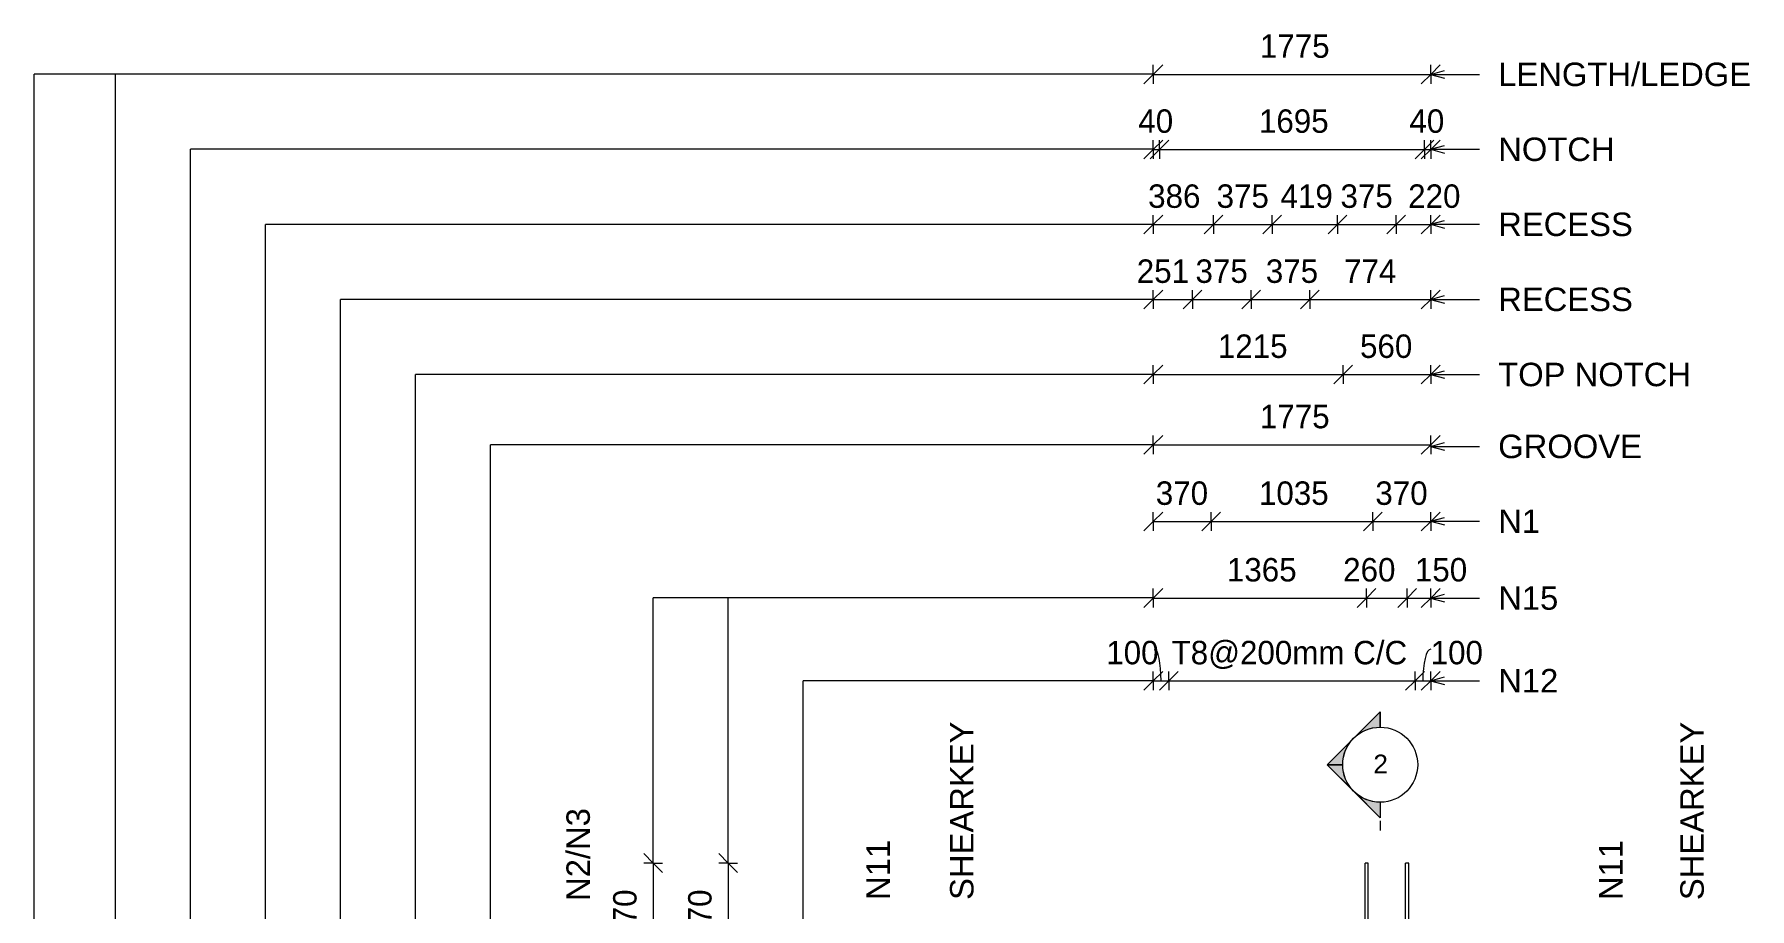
# Model space of a CAD drawing. Header units: millimetres. Extents: x -13510 to 6621, y -2503 to 13671.
# Drawn here: x -13252 to -2274, y 8078 to 13671 of the extents above; entities that cross this region are included whole.
import ezdxf

# ---------------------------------------------------------------- set-up
doc = ezdxf.new("R2010")
doc.units = ezdxf.units.MM
for name, color, linetype, lineweight in [('A-ANNO-DIMS', 211, 'Continuous', 9), ('A-ANNO-DIMS-60', 211, 'Continuous', 9), ('A-DETL-MBND', 5, 'Continuous', 18), ('A-DETL-THIN', 151, 'Continuous', 18), ('G-ANNO-SYMB', 111, 'Continuous', 9), ('G-ANNO-TEXT', 231, 'Continuous', 9), ('S-RBAR', 171, 'Continuous', 18)]:
    doc.layers.add(name, color=color, linetype=linetype, lineweight=lineweight)
doc.styles.add('Arial', font='arial.ttf', dxfattribs={"height": 120})
doc.styles.add('Arial_1', font='arial.ttf', dxfattribs={"height": 150})
doc.styles.add('Nirmala UI Semilight', font='NirmalaS.ttf', dxfattribs={"height": 150})
doc.dimstyles.new('Arrow_Filled_-_2_5_NI_UI', dxfattribs={"dimscale": 304.8, "dimtxt": 157.104592, "dimasz": 0.393701, "dimexe": 0.19685, "dimexo": 0.0625, "dimgap": 0.19685, "dimtad": 1, "dimdec": 4, "dimzin": 0, "dimdsep": 46, "dimtxsty": 'Nirmala UI Semilight', "dimblk1": 'OBLIQUE', "dimblk2": 'OBLIQUE', "dimsah": 1, "dimcen": 0.09, "dimazin": 0, "dimtfac": 1, "dimtdec": 4, "dimtix": 1, "dimtmove": 0, "dimatfit": 3, "dimfxl": 0.19685, "dimfxlon": 1, "dimtvp": 1, "dimtolj": 1, "dimtzin": 0, "dimarcsym": 2})
doc.dimstyles.new('Arrow_Filled_-_2_5_NI_UI_1', dxfattribs={"dimscale": 304.8, "dimtxt": 157.104592, "dimasz": 0.393701, "dimexe": 0.19685, "dimexo": 0.0625, "dimgap": 0.19685, "dimtad": 1, "dimdec": 4, "dimzin": 0, "dimdsep": 46, "dimtxsty": 'Nirmala UI Semilight', "dimblk1": 'OBLIQUE', "dimblk2": 'OBLIQUE', "dimsah": 1, "dimcen": 0.09, "dimazin": 0, "dimtfac": 1, "dimtdec": 4, "dimtix": 1, "dimtmove": 2, "dimatfit": 3, "dimfxl": 0.19685, "dimfxlon": 1, "dimtvp": 1, "dimtolj": 1, "dimtzin": 0, "dimarcsym": 2})
doc.dimstyles.new('Arrow_Filled_-_2_5_NI_UI_2', dxfattribs={"dimscale": 304.8, "dimtxt": 157.104592, "dimasz": 0.393701, "dimexe": 0.19685, "dimexo": 0.0625, "dimgap": 0.19685, "dimtad": 1, "dimdec": 4, "dimzin": 0, "dimdsep": 46, "dimtxsty": 'Nirmala UI Semilight', "dimblk1": 'OBLIQUE', "dimblk2": 'OBLIQUE', "dimsah": 1, "dimcen": 0.09, "dimazin": 0, "dimtfac": 1, "dimtdec": 4, "dimtix": 1, "dimtmove": 1, "dimatfit": 3, "dimfxl": 0.19685, "dimfxlon": 1, "dimtvp": 1, "dimtolj": 1, "dimtzin": 0, "dimarcsym": 2})

# ---------------------------------------------------------------- blocks, each defined once
blk = doc.blocks.new('Detail View - M_Section Head - Filled SHOP DWG-1002450-Elevation Front')
at = {"layer": 'G-ANNO-SYMB'}
h = blk.add_hatch(color=256, dxfattribs=at)
edge = h.paths.add_edge_path()
edge.add_line((-4206, -414), (-4106, -414))
edge.add_arc((-3866, -414), 240, 180, 225)
edge.add_line((-4036, -583), (-4206, -414))
h = blk.add_hatch(color=256, dxfattribs=at)
edge = h.paths.add_edge_path()
edge.add_line((-3527, -414), (-3696, -583))
edge.add_arc((-3866, -414), 240, 315, 360)
edge.add_line((-3626, -414), (-3527, -414))
h = blk.add_hatch(color=256, dxfattribs=at)
edge = h.paths.add_edge_path()
edge.add_line((-3866, -753), (-4036, -583))
edge.add_arc((-3866, -414), 240, 225, 270)
edge.add_line((-3866, -654), (-3866, -753))
h = blk.add_hatch(color=256, dxfattribs=at)
edge = h.paths.add_edge_path()
edge.add_line((-3866, -753), (-3866, -654))
edge.add_arc((-3866, -414), 240, 270, 315)
edge.add_line((-3696, -583), (-3866, -753))
for p, q in [((-3866, -753), (-4206, -414)), ((-4106, -414), (-4206, -414)), ((-4206, -414), (-4036, -583)), ((-4106, -414), (-4206, -414)), ((-3866, -753), (-3527, -414)), ((-3696, -583), (-3527, -414)), ((-3626, -414), (-3527, -414)), ((-3527, -414), (-3626, -414)), ((-4036, -583), (-3866, -753)), ((-3866, -753), (-3696, -583)), ((-3866, -654), (-3866, -753)), ((-3866, -753), (-3866, -654))]:
    blk.add_line(p, q, dxfattribs=at)
for start, end in [(360, 180), (180, 360), (180, 225), (315, 0), (225, 270), (270, 315)]:
    blk.add_arc((-3866, -414), 240, start, end, dxfattribs=at)
blk = doc.blocks.new('DIMBLOCK1-Elevation Front')
at = {"layer": 'A-ANNO-DIMS-60'}
for p, q in [((-6091, 11495), (-6031, 11555)), ((-6091, 11495), (-6091, 11555)), ((-4876, 11495), (-4816, 11555)), ((-4876, 11495), (-4876, 11555)), ((-6091, 11495), (-6151, 11435)), ((-6091, 11495), (-4876, 11495)), ((-6091, 11495), (-6091, 11435)), ((-4876, 11495), (-4936, 11435)), ((-4876, 11495), (-4876, 11435))]:
    blk.add_line(p, q, dxfattribs=at)
at = {"layer": 'A-ANNO-DIMS-60', "color": 0, "insert": (-5678, 11751), "char_height": 150, "width": 466.17, "attachment_point": 1, "line_spacing_factor": 1.142579, "style": 'Nirmala UI Semilight'}
blk.add_mtext('1215', dxfattribs=at)
blk = doc.blocks.new('_Oblique')
at = {"color": 0, "linetype": 'ByBlock', "lineweight": -2}
blk.add_line((-0.5, -0.5), (0.5, 0.5), dxfattribs=at)
blk = doc.blocks.new('DIMBLOCK2-Elevation Front')
at = {"layer": 'A-ANNO-DIMS-60'}
for p, q in [((-4876, 11495), (-4816, 11555)), ((-4876, 11495), (-4876, 11555)), ((-4316, 11495), (-4256, 11555)), ((-4316, 11495), (-4316, 11555)), ((-4876, 11495), (-4936, 11435)), ((-4876, 11495), (-4316, 11495)), ((-4876, 11495), (-4876, 11435)), ((-4316, 11495), (-4376, 11435)), ((-4316, 11495), (-4316, 11435))]:
    blk.add_line(p, q, dxfattribs=at)
at = {"layer": 'A-ANNO-DIMS-60', "color": 0, "insert": (-4768, 11751), "char_height": 150, "width": 411.33, "attachment_point": 1, "line_spacing_factor": 1.142579, "style": 'Nirmala UI Semilight'}
blk.add_mtext('560', dxfattribs=at)
blk = doc.blocks.new('DIMBLOCK8-Elevation Front')
at = {"layer": 'A-ANNO-DIMS-60'}
for p, q in [((-6091, 13415), (-6151, 13355)), ((-6091, 13415), (-6031, 13475)), ((-6091, 13415), (-6091, 13475)), ((-6091, 13415), (-4316, 13415)), ((-6091, 13415), (-6091, 13355)), ((-4316, 13415), (-4376, 13355)), ((-4316, 13415), (-4256, 13475)), ((-4316, 13415), (-4316, 13475)), ((-4316, 13415), (-4316, 13355))]:
    blk.add_line(p, q, dxfattribs=at)
at = {"layer": 'A-ANNO-DIMS-60', "color": 0, "insert": (-5409, 13671), "char_height": 150, "width": 493.59, "attachment_point": 1, "line_spacing_factor": 1.142579, "style": 'Nirmala UI Semilight'}
blk.add_mtext('1775', dxfattribs=at)
blk = doc.blocks.new('DIMBLOCK9-Elevation Front')
at = {"layer": 'A-ANNO-DIMS-60'}
for p, q in [((-6091, 12935), (-6031, 12995)), ((-6091, 12935), (-6091, 12995)), ((-6051, 12935), (-5991, 12995)), ((-6051, 12935), (-6051, 12995)), ((-6091, 12935), (-6151, 12875)), ((-6051, 12935), (-6111, 12875)), ((-6091, 12935), (-6051, 12935)), ((-6091, 12935), (-6091, 12875)), ((-6051, 12935), (-6051, 12875))]:
    blk.add_line(p, q, dxfattribs=at)
at = {"layer": 'A-ANNO-DIMS-60', "color": 0, "insert": (-6187, 13191), "char_height": 150, "width": 277.65, "attachment_point": 1, "line_spacing_factor": 1.142579, "style": 'Nirmala UI Semilight'}
blk.add_mtext('40', dxfattribs=at)
blk = doc.blocks.new('DIMBLOCK10-Elevation Front')
at = {"layer": 'A-ANNO-DIMS-60'}
for p, q in [((-6051, 12935), (-5991, 12995)), ((-6051, 12935), (-6051, 12995)), ((-4356, 12935), (-4296, 12995)), ((-4356, 12935), (-4356, 12995)), ((-6051, 12935), (-6111, 12875)), ((-6051, 12935), (-4356, 12935)), ((-6051, 12935), (-6051, 12875)), ((-4356, 12935), (-4416, 12875)), ((-4356, 12935), (-4356, 12875))]:
    blk.add_line(p, q, dxfattribs=at)
at = {"layer": 'A-ANNO-DIMS-60', "color": 0, "insert": (-5415, 13191), "char_height": 150, "width": 507.31, "attachment_point": 1, "line_spacing_factor": 1.142579, "style": 'Nirmala UI Semilight'}
blk.add_mtext('1695', dxfattribs=at)
blk = doc.blocks.new('DIMBLOCK11-Elevation Front')
at = {"layer": 'A-ANNO-DIMS-60'}
for p, q in [((-4356, 12935), (-4296, 12995)), ((-4356, 12935), (-4356, 12995)), ((-4316, 12935), (-4256, 12995)), ((-4316, 12935), (-4316, 12995)), ((-4356, 12935), (-4416, 12875)), ((-4316, 12935), (-4376, 12875)), ((-4356, 12935), (-4316, 12935)), ((-4356, 12935), (-4356, 12875)), ((-4316, 12935), (-4316, 12875))]:
    blk.add_line(p, q, dxfattribs=at)
at = {"layer": 'A-ANNO-DIMS-60', "color": 0, "insert": (-4452, 13191), "char_height": 150, "width": 277.65, "attachment_point": 1, "line_spacing_factor": 1.142579, "style": 'Nirmala UI Semilight'}
blk.add_mtext('40', dxfattribs=at)
blk = doc.blocks.new('DIMBLOCK15-Elevation Front')
at = {"layer": 'A-ANNO-DIMS-60'}
for p, q in [((-6091, 10555), (-6151, 10495)), ((-6091, 10555), (-6031, 10615)), ((-6091, 10555), (-6091, 10615)), ((-6091, 10555), (-5721, 10555)), ((-6091, 10555), (-6091, 10495)), ((-5721, 10555), (-5781, 10495)), ((-5721, 10555), (-5661, 10615)), ((-5721, 10555), (-5721, 10615)), ((-5721, 10555), (-5721, 10495))]:
    blk.add_line(p, q, dxfattribs=at)
at = {"layer": 'A-ANNO-DIMS-60', "color": 0, "insert": (-6075, 10811), "char_height": 150, "width": 404.47, "attachment_point": 1, "line_spacing_factor": 1.142579, "style": 'Nirmala UI Semilight'}
blk.add_mtext('370', dxfattribs=at)
blk = doc.blocks.new('DIMBLOCK16-Elevation Front')
at = {"layer": 'A-ANNO-DIMS-60'}
for p, q in [((-5721, 10555), (-5781, 10495)), ((-5721, 10555), (-5661, 10615)), ((-5721, 10555), (-5721, 10615)), ((-5721, 10555), (-4686, 10555)), ((-5721, 10555), (-5721, 10495)), ((-4686, 10555), (-4746, 10495)), ((-4686, 10555), (-4626, 10615)), ((-4686, 10555), (-4686, 10615)), ((-4686, 10555), (-4686, 10495))]:
    blk.add_line(p, q, dxfattribs=at)
at = {"layer": 'A-ANNO-DIMS-60', "color": 0, "insert": (-5415, 10811), "char_height": 150, "width": 507.31, "attachment_point": 1, "line_spacing_factor": 1.142579, "style": 'Nirmala UI Semilight'}
blk.add_mtext('1035', dxfattribs=at)
blk = doc.blocks.new('DIMBLOCK17-Elevation Front')
at = {"layer": 'A-ANNO-DIMS-60'}
for p, q in [((-4686, 10555), (-4746, 10495)), ((-4686, 10555), (-4626, 10615)), ((-4686, 10555), (-4686, 10615)), ((-4686, 10555), (-4316, 10555)), ((-4686, 10555), (-4686, 10495)), ((-4316, 10555), (-4376, 10495)), ((-4316, 10555), (-4256, 10615)), ((-4316, 10555), (-4316, 10615)), ((-4316, 10555), (-4316, 10495))]:
    blk.add_line(p, q, dxfattribs=at)
at = {"layer": 'A-ANNO-DIMS-60', "color": 0, "insert": (-4670, 10811), "char_height": 150, "width": 404.47, "attachment_point": 1, "line_spacing_factor": 1.142579, "style": 'Nirmala UI Semilight'}
blk.add_mtext('370', dxfattribs=at)
blk = doc.blocks.new('DIMBLOCK18-Elevation Front')
at = {"layer": 'A-ANNO-DIMS-60'}
for p, q in [((-6091, 10065), (-6031, 10125)), ((-6091, 10065), (-6091, 10125)), ((-4726, 10065), (-4666, 10125)), ((-4726, 10065), (-4726, 10125)), ((-6091, 10065), (-6151, 10005)), ((-6091, 10065), (-4726, 10065)), ((-6091, 10065), (-6091, 10005)), ((-4726, 10065), (-4786, 10005)), ((-4726, 10065), (-4726, 10005))]:
    blk.add_line(p, q, dxfattribs=at)
at = {"layer": 'A-ANNO-DIMS-60', "color": 0, "insert": (-5620, 10321), "char_height": 150, "width": 507.31, "attachment_point": 1, "line_spacing_factor": 1.142579, "style": 'Nirmala UI Semilight'}
blk.add_mtext('1365', dxfattribs=at)
blk = doc.blocks.new('DIMBLOCK19-Elevation Front')
at = {"layer": 'A-ANNO-DIMS-60'}
for p, q in [((-4726, 10065), (-4666, 10125)), ((-4726, 10065), (-4726, 10125)), ((-4466, 10065), (-4406, 10125)), ((-4466, 10065), (-4466, 10125)), ((-4726, 10065), (-4786, 10005)), ((-4726, 10065), (-4466, 10065)), ((-4726, 10065), (-4726, 10005)), ((-4466, 10065), (-4526, 10005)), ((-4466, 10065), (-4466, 10005))]:
    blk.add_line(p, q, dxfattribs=at)
at = {"layer": 'A-ANNO-DIMS-60', "color": 0, "insert": (-4876, 10321), "char_height": 150, "width": 411.33, "attachment_point": 1, "line_spacing_factor": 1.142579, "style": 'Nirmala UI Semilight'}
blk.add_mtext('260', dxfattribs=at)
blk = doc.blocks.new('DIMBLOCK20-Elevation Front')
at = {"layer": 'A-ANNO-DIMS-60'}
for p, q in [((-4466, 10065), (-4406, 10125)), ((-4466, 10065), (-4466, 10125)), ((-4316, 10065), (-4256, 10125)), ((-4316, 10065), (-4316, 10125)), ((-4466, 10065), (-4526, 10005)), ((-4466, 10065), (-4316, 10065)), ((-4466, 10065), (-4466, 10005)), ((-4316, 10065), (-4376, 10005)), ((-4316, 10065), (-4316, 10005))]:
    blk.add_line(p, q, dxfattribs=at)
at = {"layer": 'A-ANNO-DIMS-60', "color": 0, "insert": (-4417, 10321), "char_height": 150, "width": 370.2, "attachment_point": 1, "line_spacing_factor": 1.142579, "style": 'Nirmala UI Semilight'}
blk.add_mtext('150', dxfattribs=at)
blk = doc.blocks.new('DIMBLOCK22-Elevation Front')
at = {"layer": 'A-ANNO-DIMS-60'}
for p, q in [((-6091, 9535), (-6031, 9595)), ((-6091, 9535), (-6091, 9595)), ((-5991, 9535), (-5931, 9595)), ((-5991, 9535), (-5991, 9595)), ((-6091, 9535), (-6151, 9475)), ((-6091, 9535), (-5991, 9535)), ((-6091, 9535), (-6091, 9475)), ((-5991, 9535), (-6051, 9475)), ((-5991, 9535), (-5991, 9475))]:
    blk.add_line(p, q, dxfattribs=at)
blk.add_ellipse((-6083, 9535), major_axis=(0, 203), ratio=0.206313, start_param=4.712389, end_param=6.283185, dxfattribs=at)
at = {"layer": 'A-ANNO-DIMS-60', "color": 0, "insert": (-6392, 9791), "char_height": 150, "width": 370.2, "attachment_point": 1, "line_spacing_factor": 1.142579, "style": 'Nirmala UI Semilight'}
blk.add_mtext('100', dxfattribs=at)
blk = doc.blocks.new('DIMBLOCK23-Elevation Front')
at = {"layer": 'A-ANNO-DIMS-60'}
for p, q in [((-5991, 9535), (-5931, 9595)), ((-5991, 9535), (-5991, 9595)), ((-4416, 9535), (-4356, 9595)), ((-4416, 9535), (-4416, 9595)), ((-5991, 9535), (-6051, 9475)), ((-5991, 9535), (-4416, 9535)), ((-5991, 9535), (-5991, 9475)), ((-4416, 9535), (-4476, 9475)), ((-4416, 9535), (-4416, 9475))]:
    blk.add_line(p, q, dxfattribs=at)
at = {"layer": 'A-ANNO-DIMS-60', "color": 0, "insert": (-5974, 9791), "char_height": 150, "width": 1847.55, "attachment_point": 1, "line_spacing_factor": 1.142579, "style": 'Nirmala UI Semilight'}
blk.add_mtext('T8@200mm C/C', dxfattribs=at)
blk = doc.blocks.new('DIMBLOCK24-Elevation Front')
at = {"layer": 'A-ANNO-DIMS-60'}
for p, q in [((-4416, 9535), (-4356, 9595)), ((-4416, 9535), (-4416, 9595)), ((-4316, 9535), (-4256, 9595)), ((-4316, 9535), (-4316, 9595)), ((-4416, 9535), (-4476, 9475)), ((-4416, 9535), (-4316, 9535)), ((-4416, 9535), (-4416, 9475)), ((-4316, 9535), (-4376, 9475)), ((-4316, 9535), (-4316, 9475))]:
    blk.add_line(p, q, dxfattribs=at)
blk.add_ellipse((-4316, 9535), major_axis=(0, 203), ratio=0.249335, start_param=0, end_param=1.570796, dxfattribs=at)
at = {"layer": 'A-ANNO-DIMS-60', "color": 0, "insert": (-4316, 9791), "char_height": 150, "width": 370.2, "attachment_point": 1, "line_spacing_factor": 1.142579, "style": 'Nirmala UI Semilight'}
blk.add_mtext('100', dxfattribs=at)
blk = doc.blocks.new('DIMBLOCK73-Elevation Front')
at = {"layer": 'A-ANNO-DIMS-60'}
for p, q in [((-6091, 11045), (-6031, 11105)), ((-6091, 11045), (-6091, 11105)), ((-4316, 11045), (-4256, 11105)), ((-4316, 11045), (-4316, 11105)), ((-6091, 11045), (-6151, 10985)), ((-6091, 11045), (-4316, 11045)), ((-6091, 11045), (-6091, 10985)), ((-4316, 11045), (-4376, 10985)), ((-4316, 11045), (-4316, 10985))]:
    blk.add_line(p, q, dxfattribs=at)
at = {"layer": 'A-ANNO-DIMS-60', "color": 0, "insert": (-5409, 11301), "char_height": 150, "width": 493.59, "attachment_point": 1, "line_spacing_factor": 1.142579, "style": 'Nirmala UI Semilight'}
blk.add_mtext('1775', dxfattribs=at)
blk = doc.blocks.new('DIMBLOCK83-Elevation Front')
at = {"layer": 'A-ANNO-DIMS-60'}
for p, q in [((-8812, 8370), (-8872, 8430)), ((-8812, 8370), (-8872, 8370)), ((-8812, 8370), (-8812, 7700)), ((-8812, 8370), (-8752, 8310)), ((-8812, 8370), (-8752, 8370)), ((-8812, 7700), (-8872, 7760)), ((-8812, 7700), (-8872, 7700)), ((-8812, 7700), (-8752, 7640)), ((-8812, 7700), (-8752, 7700))]:
    blk.add_line(p, q, dxfattribs=at)
at = {"layer": 'A-ANNO-DIMS-60', "color": 0, "insert": (-9068, 7866), "char_height": 150, "width": 404.47, "attachment_point": 1, "rotation": 90, "line_spacing_factor": 1.142579, "style": 'Nirmala UI Semilight'}
blk.add_mtext('670', dxfattribs=at)
blk = doc.blocks.new('DIMBLOCK86-Elevation Front')
at = {"layer": 'A-ANNO-DIMS-60'}
for p, q in [((-9292, 8370), (-9352, 8430)), ((-9292, 8370), (-9352, 8370)), ((-9292, 8370), (-9292, 7700)), ((-9292, 8370), (-9232, 8310)), ((-9292, 8370), (-9232, 8370)), ((-9292, 7700), (-9352, 7760)), ((-9292, 7700), (-9352, 7700)), ((-9292, 7700), (-9232, 7640)), ((-9292, 7700), (-9232, 7700))]:
    blk.add_line(p, q, dxfattribs=at)
at = {"layer": 'A-ANNO-DIMS-60', "color": 0, "insert": (-9548, 7866), "char_height": 150, "width": 404.47, "attachment_point": 1, "rotation": 90, "line_spacing_factor": 1.142579, "style": 'Nirmala UI Semilight'}
blk.add_mtext('670', dxfattribs=at)
blk = doc.blocks.new('DIMBLOCK100-Elevation Front')
at = {"layer": 'A-ANNO-DIMS-60'}
for p, q in [((-6091, 11975), (-6151, 11915)), ((-6091, 11975), (-6031, 12035)), ((-6091, 11975), (-6091, 12035)), ((-6091, 11975), (-5840, 11975)), ((-6091, 11975), (-6091, 11915)), ((-5840, 11975), (-5900, 11915)), ((-5840, 11975), (-5780, 12035)), ((-5840, 11975), (-5840, 12035)), ((-5840, 11975), (-5840, 11915))]:
    blk.add_line(p, q, dxfattribs=at)
at = {"layer": 'A-ANNO-DIMS-60', "color": 0, "insert": (-6197, 12231), "char_height": 150, "width": 370.2, "attachment_point": 1, "line_spacing_factor": 1.142579, "style": 'Nirmala UI Semilight'}
blk.add_mtext('251', dxfattribs=at)
blk = doc.blocks.new('DIMBLOCK101-Elevation Front')
at = {"layer": 'A-ANNO-DIMS-60'}
for p, q in [((-5840, 11975), (-5900, 11915)), ((-5840, 11975), (-5780, 12035)), ((-5840, 11975), (-5840, 12035)), ((-5840, 11975), (-5465, 11975)), ((-5840, 11975), (-5840, 11915)), ((-5465, 11975), (-5525, 11915)), ((-5465, 11975), (-5405, 12035)), ((-5465, 11975), (-5465, 12035)), ((-5465, 11975), (-5465, 11915))]:
    blk.add_line(p, q, dxfattribs=at)
at = {"layer": 'A-ANNO-DIMS-60', "color": 0, "insert": (-5821, 12231), "char_height": 150, "width": 404.47, "attachment_point": 1, "line_spacing_factor": 1.142579, "style": 'Nirmala UI Semilight'}
blk.add_mtext('375', dxfattribs=at)
blk = doc.blocks.new('DIMBLOCK102-Elevation Front')
at = {"layer": 'A-ANNO-DIMS-60'}
for p, q in [((-5465, 11975), (-5525, 11915)), ((-5465, 11975), (-5405, 12035)), ((-5465, 11975), (-5465, 12035)), ((-5465, 11975), (-5090, 11975)), ((-5465, 11975), (-5465, 11915)), ((-5090, 11975), (-5150, 11915)), ((-5090, 11975), (-5030, 12035)), ((-5090, 11975), (-5090, 12035)), ((-5090, 11975), (-5090, 11915))]:
    blk.add_line(p, q, dxfattribs=at)
at = {"layer": 'A-ANNO-DIMS-60', "color": 0, "insert": (-5371, 12231), "char_height": 150, "width": 404.47, "attachment_point": 1, "line_spacing_factor": 1.142579, "style": 'Nirmala UI Semilight'}
blk.add_mtext('375', dxfattribs=at)
blk = doc.blocks.new('DIMBLOCK103-Elevation Front')
at = {"layer": 'A-ANNO-DIMS-60'}
for p, q in [((-5090, 11975), (-5150, 11915)), ((-5090, 11975), (-5030, 12035)), ((-5090, 11975), (-5090, 12035)), ((-5090, 11975), (-4316, 11975)), ((-5090, 11975), (-5090, 11915)), ((-4316, 11975), (-4376, 11915)), ((-4316, 11975), (-4256, 12035)), ((-4316, 11975), (-4316, 12035)), ((-4316, 11975), (-4316, 11915))]:
    blk.add_line(p, q, dxfattribs=at)
at = {"layer": 'A-ANNO-DIMS-60', "color": 0, "insert": (-4870, 12231), "char_height": 150, "width": 401.05, "attachment_point": 1, "line_spacing_factor": 1.142579, "style": 'Nirmala UI Semilight'}
blk.add_mtext('774', dxfattribs=at)
blk = doc.blocks.new('DIMBLOCK104-Elevation Front')
at = {"layer": 'A-ANNO-DIMS-60'}
for p, q in [((-6091, 12455), (-6031, 12515)), ((-6091, 12455), (-6091, 12515)), ((-5705, 12455), (-5645, 12515)), ((-5705, 12455), (-5705, 12515)), ((-6091, 12455), (-6151, 12395)), ((-6091, 12455), (-5705, 12455)), ((-6091, 12455), (-6091, 12395)), ((-5705, 12455), (-5765, 12395)), ((-5705, 12455), (-5705, 12395))]:
    blk.add_line(p, q, dxfattribs=at)
at = {"layer": 'A-ANNO-DIMS-60', "color": 0, "insert": (-6124, 12711), "char_height": 150, "width": 411.33, "attachment_point": 1, "line_spacing_factor": 1.142579, "style": 'Nirmala UI Semilight'}
blk.add_mtext('386', dxfattribs=at)
blk = doc.blocks.new('DIMBLOCK105-Elevation Front')
at = {"layer": 'A-ANNO-DIMS-60'}
for p, q in [((-5705, 12455), (-5645, 12515)), ((-5705, 12455), (-5705, 12515)), ((-5330, 12455), (-5270, 12515)), ((-5330, 12455), (-5330, 12515)), ((-5705, 12455), (-5765, 12395)), ((-5705, 12455), (-5330, 12455)), ((-5705, 12455), (-5705, 12395)), ((-5330, 12455), (-5390, 12395)), ((-5330, 12455), (-5330, 12395))]:
    blk.add_line(p, q, dxfattribs=at)
at = {"layer": 'A-ANNO-DIMS-60', "color": 0, "insert": (-5686, 12711), "char_height": 150, "width": 404.47, "attachment_point": 1, "line_spacing_factor": 1.142579, "style": 'Nirmala UI Semilight'}
blk.add_mtext('375', dxfattribs=at)
blk = doc.blocks.new('DIMBLOCK106-Elevation Front')
at = {"layer": 'A-ANNO-DIMS-60'}
for p, q in [((-5330, 12455), (-5270, 12515)), ((-5330, 12455), (-5330, 12515)), ((-4912, 12455), (-4852, 12515)), ((-4912, 12455), (-4912, 12515)), ((-5330, 12455), (-5390, 12395)), ((-5330, 12455), (-4912, 12455)), ((-5330, 12455), (-5330, 12395)), ((-4912, 12455), (-4972, 12395)), ((-4912, 12455), (-4912, 12395))]:
    blk.add_line(p, q, dxfattribs=at)
at = {"layer": 'A-ANNO-DIMS-60', "color": 0, "insert": (-5277, 12711), "char_height": 150, "width": 373.62, "attachment_point": 1, "line_spacing_factor": 1.142579, "style": 'Nirmala UI Semilight'}
blk.add_mtext('419', dxfattribs=at)
blk = doc.blocks.new('DIMBLOCK107-Elevation Front')
at = {"layer": 'A-ANNO-DIMS-60'}
for p, q in [((-4912, 12455), (-4852, 12515)), ((-4912, 12455), (-4912, 12515)), ((-4537, 12455), (-4477, 12515)), ((-4537, 12455), (-4537, 12515)), ((-4912, 12455), (-4972, 12395)), ((-4912, 12455), (-4537, 12455)), ((-4912, 12455), (-4912, 12395)), ((-4537, 12455), (-4597, 12395)), ((-4537, 12455), (-4537, 12395))]:
    blk.add_line(p, q, dxfattribs=at)
at = {"layer": 'A-ANNO-DIMS-60', "color": 0, "insert": (-4893, 12711), "char_height": 150, "width": 404.47, "attachment_point": 1, "line_spacing_factor": 1.142579, "style": 'Nirmala UI Semilight'}
blk.add_mtext('375', dxfattribs=at)
blk = doc.blocks.new('DIMBLOCK108-Elevation Front')
at = {"layer": 'A-ANNO-DIMS-60'}
for p, q in [((-4537, 12455), (-4477, 12515)), ((-4537, 12455), (-4537, 12515)), ((-4316, 12455), (-4256, 12515)), ((-4316, 12455), (-4316, 12515)), ((-4537, 12455), (-4597, 12395)), ((-4537, 12455), (-4316, 12455)), ((-4537, 12455), (-4537, 12395)), ((-4316, 12455), (-4376, 12395)), ((-4316, 12455), (-4316, 12395))]:
    blk.add_line(p, q, dxfattribs=at)
at = {"layer": 'A-ANNO-DIMS-60', "color": 0, "insert": (-4460, 12711), "char_height": 150, "width": 411.33, "attachment_point": 1, "line_spacing_factor": 1.142579, "style": 'Nirmala UI Semilight'}
blk.add_mtext('220', dxfattribs=at)

msp = doc.modelspace()

# ---------------------------------------------------------------- linework, layer by layer
at = {"layer": 'A-DETL-MBND'}
for p, q in [((-12732.12541, 7700), (-12732.12541, 13415.36187)), ((-11772.12541, 7700), (-11772.12541, 12455.36187)), ((-6091.19617, 12455.36187), (-11772.12541, 12455.36187)), ((-11292.12541, 7700), (-11292.12541, 11975.36187)), ((-6091.19617, 11975.36187), (-11292.12541, 11975.36187))]:
    msp.add_line(p, q, dxfattribs=at)
at = {"layer": 'A-DETL-THIN'}
for p, q in [((-13252.12541, 7695), (-13252.12541, 13415.36187)), ((-6091.19617, 13415.36187), (-13252.12541, 13415.36187)), ((-6091.19617, 12935.36187), (-12252.12541, 12935.36187)), ((-12252.12541, 7695), (-12252.12541, 12935.36187)), ((-10812.12541, 7695), (-10812.12541, 11495.36187)), ((-6091.19617, 11495.36187), (-10812.12541, 11495.36187)), ((-10332.12541, 7695), (-10332.12541, 11045.36187)), ((-6091.19617, 11045.36187), (-10332.12541, 11045.36187)), ((-6091.19617, 10065.36187), (-9292.12541, 10065.36187)), ((-9292.12541, 8370), (-9292.12541, 10065.36187)), ((-8811.84577, 8370), (-8811.84577, 10065.36187)), ((-8332.12541, 7695), (-8332.12541, 9535.36187)), ((-6091.19617, 9535.36187), (-8332.12541, 9535.36187))]:
    msp.add_line(p, q, dxfattribs=at)
at = {"layer": 'G-ANNO-SYMB'}
msp.add_line((-4638.80017, 8638.77831), (-4638.80017, 8577.46919), dxfattribs=at)
at = {"layer": 'G-ANNO-TEXT', "color": 7}
for p, q in [((-4316.68785, 13415.0689), (-4226.68785, 13439.18433)), ((-4316.68785, 13415.0689), (-4226.68785, 13390.95347)), ((-4316.68785, 13415.0689), (-4003.76282, 13415.0689)), ((-4316.68785, 12935.6939), (-4226.68785, 12959.80933)), ((-4316.68785, 12935.6939), (-4226.68785, 12911.57847)), ((-4316.68785, 12935.6939), (-4003.76282, 12935.6939)), ((-4316.68785, 12455.6939), (-4226.68785, 12479.80933)), ((-4316.68785, 12455.6939), (-4226.68785, 12431.57847)), ((-4316.68785, 12455.6939), (-4003.76282, 12455.6939)), ((-4316.68785, 11975.6939), (-4226.68785, 11999.80933)), ((-4316.68785, 11975.6939), (-4226.68785, 11951.57847)), ((-4316.68785, 11975.6939), (-4003.76282, 11975.6939)), ((-4316.68785, 11495.0689), (-4226.68785, 11519.18433)), ((-4316.68785, 11495.0689), (-4226.68785, 11470.95347)), ((-4316.68785, 11495.0689), (-4003.76282, 11495.0689)), ((-4316.68785, 11035.0689), (-4226.68785, 11059.18433)), ((-4316.68785, 11035.0689), (-4226.68785, 11010.95347)), ((-4316.68785, 11035.0689), (-4003.76282, 11035.0689)), ((-4316.68785, 10556.3189), (-4226.68785, 10580.43433)), ((-4316.68785, 10556.3189), (-4226.68785, 10532.20347)), ((-4316.68785, 10556.3189), (-4003.76282, 10556.3189)), ((-4316.68785, 10065.0689), (-4226.68785, 10089.18433)), ((-4316.68785, 10065.0689), (-4226.68785, 10040.95347)), ((-4316.68785, 10065.0689), (-4003.76282, 10065.0689)), ((-4316.68785, 9536.3189), (-4226.68785, 9560.43433)), ((-4316.68785, 9536.3189), (-4226.68785, 9512.20347)), ((-4316.68785, 9536.3189), (-4003.76282, 9536.3189))]:
    msp.add_line(p, q, dxfattribs=at)
at = {"layer": 'S-RBAR'}
for p, q in [((-4716.19617, 8370), (-4736.19617, 8370)), ((-4736.19617, 7700), (-4736.19617, 8370)), ((-4716.19617, 7700), (-4716.19617, 8370)), ((-4456.19617, 8370), (-4476.19617, 8370)), ((-4476.19617, 7700), (-4476.19617, 8370)), ((-4456.19617, 7700), (-4456.19617, 8370))]:
    msp.add_line(p, q, dxfattribs=at)

# ---------------------------------------------------------------- block references
at = {"layer": 'G-ANNO-SYMB', "extrusion": (0, 0, -1), "rotation": 90.00000000000038}
msp.add_blockref('Detail View - M_Section Head - Filled SHOP DWG-1002450-Elevation Front', (4225.10864, 12864.97374), dxfattribs=at)

# ---------------------------------------------------------------- texts
at = {"layer": 'G-ANNO-SYMB', "insert": (-4682.82994, 9063.37893), "char_height": 120, "width": 115.443, "attachment_point": 1, "style": 'Arial'}
msp.add_mtext('2', dxfattribs=at)
at = {"layer": 'G-ANNO-TEXT', "color": 7, "char_height": 150, "attachment_point": 1, "style": 'Arial_1'}
for s, insert, width in [('LENGTH/LEDGE', (-3883.76282, 13490.0689), 1957.720875), ('NOTCH', (-3883.76282, 13010.6939), 904.3035), ('RECESS', (-3883.76282, 12530.6939), 1038.987), ('RECESS', (-3883.76282, 12050.6939), 1038.987), ('TOP NOTCH', (-3883.76282, 11570.0689), 1500.759), ('GROOVE', (-3883.76282, 11110.0689), 1111.138875), ('N1', (-3883.76282, 10631.3189), 322.278375), ('N15', (-3883.76282, 10140.0689), 461.772), ('N12', (-3883.76282, 9611.3189), 461.772)]:
    msp.add_mtext(s, dxfattribs=dict(at, insert=insert, width=width))
at = {"layer": 'G-ANNO-TEXT', "color": 7, "char_height": 150, "attachment_point": 1, "rotation": 90, "style": 'Arial_1'}
for s, insert, width in [('SHEARKEY', (-7391.83244, 8133.68335), 1375.69575), ('SHEARKEY', (-2718.32421, 8132.43335), 1375.69575), ('N2/N3', (-9846.83244, 8127.43335), 716.708625), ('N11', (-7926.83244, 8133.68335), 461.772), ('N11', (-3238.32421, 8132.43335), 461.772)]:
    msp.add_mtext(s, dxfattribs=dict(at, insert=insert, width=width))

# ---------------------------------------------------------------- dimensions: what is measured, and where the dimension line sits
at = {"layer": 'A-ANNO-DIMS'}
for base, p1, p2, override, picture, middle in [((-4316.19617, 13415.36187), (-6091.19617, 13355.36187), (-4316.19617, 13355.36187), {"dimpost": '<>', "dimfxl": 1775}, 'DIMBLOCK8-Elevation Front', (-5203.69617, 13553.29075)), ((-6051.19617, 12935.36187), (-6091.19617, 12875.36187), (-6051.19617, 12875.36187), {"dimpost": '<>', "dimfxl": 40}, 'DIMBLOCK9-Elevation Front', (-6071.19617, 13072.87234)), ((-4356.19617, 12935.36187), (-6051.19617, 12875.36187), (-4356.19617, 12875.36187), {"dimpost": '<>', "dimfxl": 1695}, 'DIMBLOCK10-Elevation Front', (-5203.69617, 13073.34305)), ((-4316.19617, 12935.36187), (-4356.19617, 12875.36187), (-4316.19617, 12875.36187), {"dimpost": '<>', "dimfxl": 40}, 'DIMBLOCK11-Elevation Front', (-4336.19617, 13072.87234)), ((-5330.42895, 12455.36187), (-5705.42895, 12395.36187), (-5330.42895, 12395.36187), {"dimpost": '<>', "dimfxl": 375}, 'DIMBLOCK105-Elevation Front', (-5517.92895, 12592.92464)), ((-4911.62682, 12455.36187), (-5330.42895, 12395.36187), (-4911.62682, 12395.36187), {"dimpost": '<>', "dimfxl": 418.802126}, 'DIMBLOCK106-Elevation Front', (-5121.02789, 12593.34305)), ((-4536.62682, 12455.36187), (-4911.62682, 12395.36187), (-4536.62682, 12395.36187), {"dimpost": '<>', "dimfxl": 375}, 'DIMBLOCK107-Elevation Front', (-4724.12682, 12592.92464)), ((-5464.91066, 11975.36187), (-5839.91066, 11915.36187), (-5464.91066, 11915.36187), {"dimpost": '<>', "dimfxl": 375}, 'DIMBLOCK101-Elevation Front', (-5652.41066, 12112.92464)), ((-4316.19617, 11975.36187), (-5089.91066, 11915.36187), (-4316.19617, 11915.36187), {"dimpost": '<>', "dimfxl": 773.714486}, 'DIMBLOCK103-Elevation Front', (-4703.05341, 12110.36187)), ((-4876.19617, 11495.36187), (-6091.19617, 11435.36187), (-4876.19617, 11435.36187), {"dimpost": '<>', "dimfxl": 1215}, 'DIMBLOCK1-Elevation Front', (-5483.69617, 11633.29075)), ((-4316.19617, 11495.36187), (-4876.19617, 11435.36187), (-4316.19617, 11435.36187), {"dimpost": '<>', "dimfxl": 560}, 'DIMBLOCK2-Elevation Front', (-4596.19617, 11632.92464)), ((-5721.19617, 10555.36187), (-6091.19617, 10495.36187), (-5721.19617, 10495.36187), {"dimpost": '<>', "dimfxl": 370}, 'DIMBLOCK15-Elevation Front', (-5906.19617, 10692.92464)), ((-4686.19617, 10555.36187), (-5721.19617, 10495.36187), (-4686.19617, 10495.36187), {"dimpost": '<>', "dimfxl": 1035}, 'DIMBLOCK16-Elevation Front', (-5203.69617, 10693.34305)), ((-4316.19617, 10555.36187), (-4686.19617, 10495.36187), (-4316.19617, 10495.36187), {"dimpost": '<>', "dimfxl": 370}, 'DIMBLOCK17-Elevation Front', (-4501.19617, 10692.92464)), ((-4726.19617, 10065.36187), (-6091.19617, 10005.36187), (-4726.19617, 10005.36187), {"dimpost": '<>', "dimfxl": 1365}, 'DIMBLOCK18-Elevation Front', (-5408.69617, 10203.34305))]:
    dim = msp.add_linear_dim(base=base, p1=p1, p2=p2, dimstyle='Arrow_Filled_-_2_5_NI_UI', override=override, dxfattribs=at)
    dim.commit()
    dim.dimension.update_dxf_attribs({"geometry": picture, "text_midpoint": middle})
for base, p1, p2, dimstyle, override, picture, middle in [((-5705.42895, 12455.36187), (-6091.19617, 12395.36187), (-5705.42895, 12395.36187), 'Arrow_Filled_-_2_5_NI_UI_1', {"dimpost": '<>', "dimfxl": 385.767222}, 'DIMBLOCK104-Elevation Front', (-5918.08225, 12611.06503)), ((-4316.19617, 12455.361875), (-4536.626822, 12395.361875), (-4316.19617, 12395.361875), 'Arrow_Filled_-_2_5_NI_UI_1', {"dimpost": '<>', "dimfxl": 220.430653}, 'DIMBLOCK108-Elevation Front', (-4254.286527, 12611.065029)), ((-5839.91066, 11975.36187), (-6091.19617, 11915.36187), (-5839.91066, 11915.36187), 'Arrow_Filled_-_2_5_NI_UI_1', {"dimpost": '<>', "dimfxl": 251.285514}, 'DIMBLOCK100-Elevation Front', (-6012.05199, 12131.06503)), ((-5089.91066, 11975.36187), (-5464.91066, 11915.36187), (-5089.91066, 11915.36187), 'Arrow_Filled_-_2_5_NI_UI_1', {"dimpost": '<>', "dimfxl": 375}, 'DIMBLOCK102-Elevation Front', (-5168.83732, 12131.06503)), ((-4466.19617, 10065.36187), (-4726.19617, 10005.36187), (-4466.19617, 10005.36187), 'Arrow_Filled_-_2_5_NI_UI_1', {"dimpost": '<>', "dimfxl": 260}, 'DIMBLOCK19-Elevation Front', (-4670.32983, 10221.06503)), ((-4316.19617, 10065.36187), (-4466.19617, 10005.36187), (-4316.19617, 10005.36187), 'Arrow_Filled_-_2_5_NI_UI_1', {"dimpost": '<>', "dimfxl": 150}, 'DIMBLOCK20-Elevation Front', (-4232.34238, 10221.06503)), ((-5991.19617, 9535.36187), (-6091.19617, 9475.36187), (-5991.19617, 9475.36187), 'Arrow_Filled_-_2_5_NI_UI_2', {"dimpost": '<>', "dimfxl": 100}, 'DIMBLOCK22-Elevation Front', (-6206.43966, 9691.06503)), ((-4316.19617, 9535.36187), (-4416.19617, 9475.36187), (-4316.19617, 9475.36187), 'Arrow_Filled_-_2_5_NI_UI_2', {"dimpost": '<>', "dimfxl": 100}, 'DIMBLOCK24-Elevation Front', (-4130.52773, 9691.06503))]:
    dim = msp.add_linear_dim(base=base, p1=p1, p2=p2, dimstyle=dimstyle, override=override, dxfattribs=at)
    dim.commit()
    dim.dimension.update_dxf_attribs({"geometry": picture, "text_midpoint": middle, "dimtype": 160})
for base, p1, p2, angle, override, picture, middle in [((-4316.19617, 11045.36187), (-6091.19617, 10985.36187), (-4316.19617, 10985.36187), 0, {"dimpost": '<>', "dimfxl": 1775}, 'DIMBLOCK73-Elevation Front', (-5203.69617, 11183.29075)), ((-9292.12541, 7700), (-9232.12541, 8370), (-9232.12541, 7700), 90, {"dimpost": '<>', "dimfxl": 670}, 'DIMBLOCK86-Elevation Front', (-9429.68817, 8035)), ((-8812.12541, 7700), (-8752.12541, 8370), (-8752.12541, 7700), 90, {"dimpost": '<>', "dimfxl": 670}, 'DIMBLOCK83-Elevation Front', (-8949.68817, 8035))]:
    dim = msp.add_linear_dim(base=base, p1=p1, p2=p2, angle=angle, dimstyle='Arrow_Filled_-_2_5_NI_UI', override=override, dxfattribs=at)
    dim.commit()
    dim.dimension.update_dxf_attribs({"geometry": picture, "text_midpoint": middle})
dim = msp.add_linear_dim(base=(-4416.19617, 9535.36187), p1=(-5991.19617, 9475.36187), p2=(-4416.19617, 9475.36187), text='T8@200mm C/C', dimstyle='Arrow_Filled_-_2_5_NI_UI', override={"dimpost": '<>', "dimfxl": 1575}, dxfattribs=at)
dim.commit()
dim.dimension.update_dxf_attribs({"geometry": 'DIMBLOCK23-Elevation Front', "text_midpoint": (-5203.69617, 9684.0648)})

doc.saveas('drawing.dxf')
